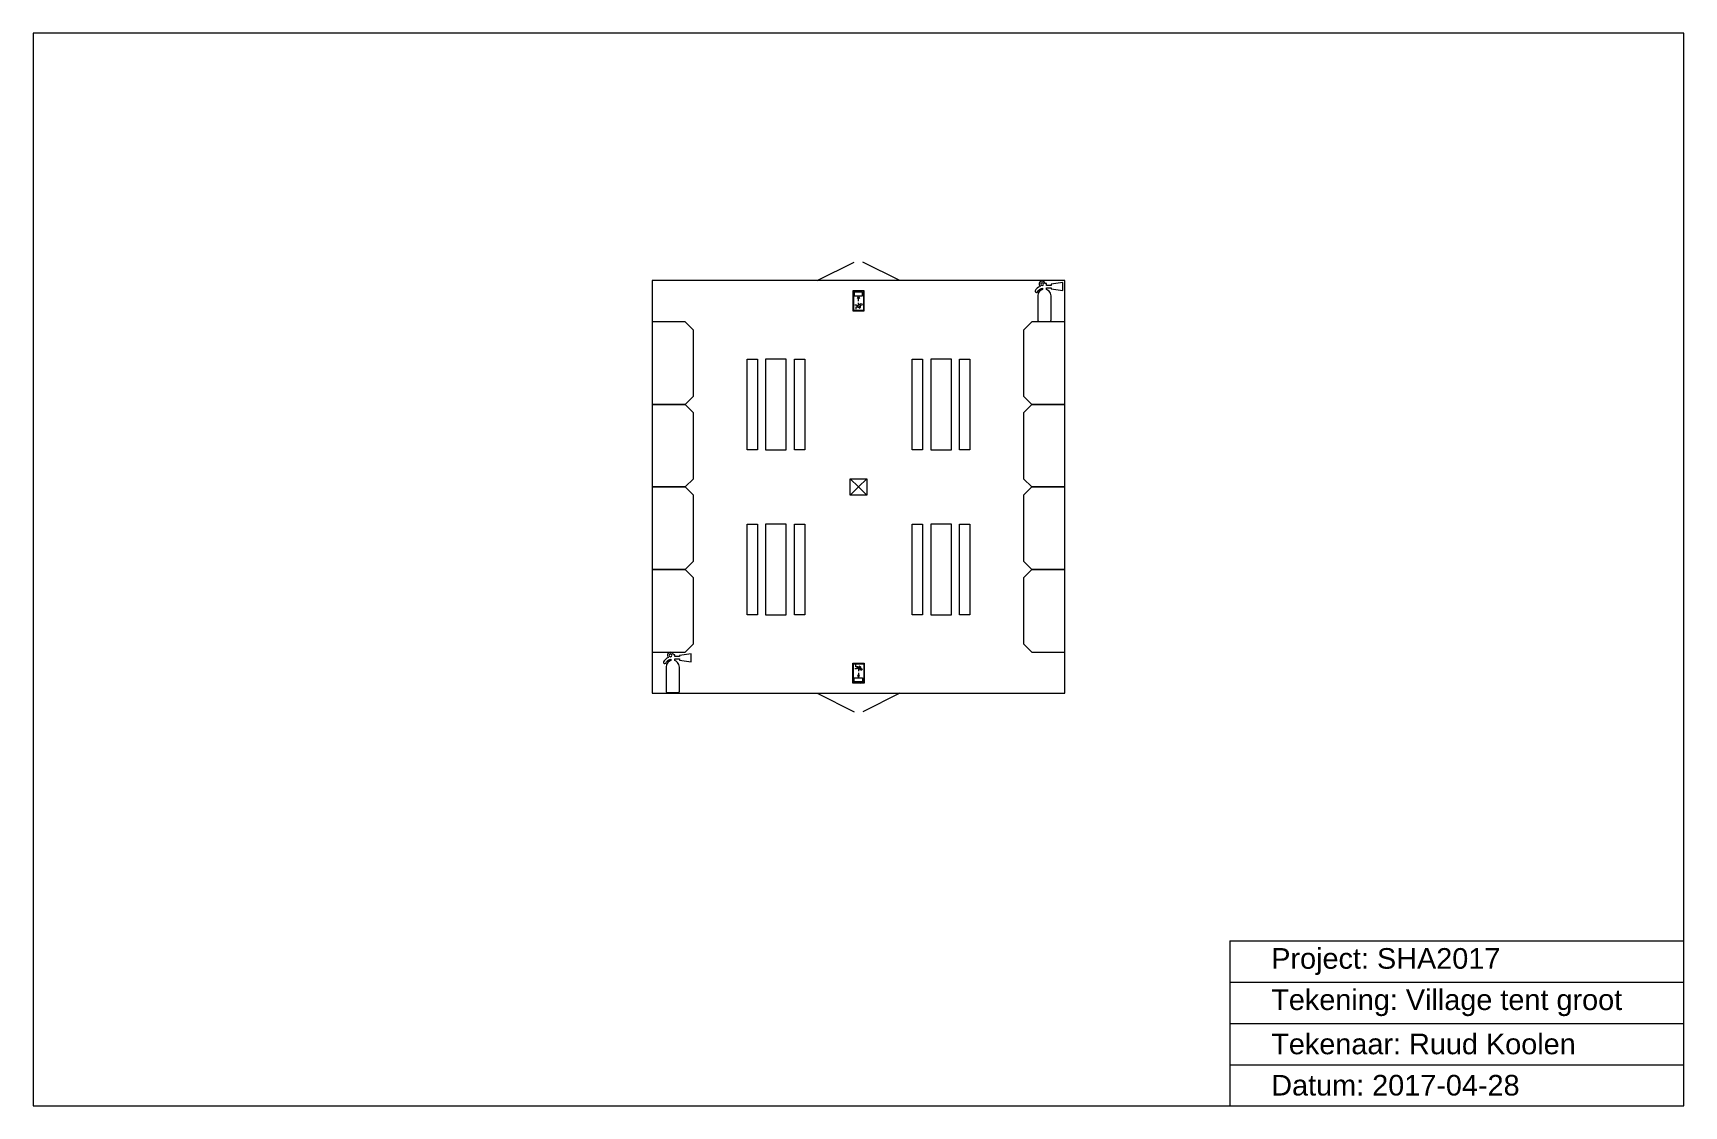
# Model space of a CAD drawing. Header units: metres. Extents: x 0 to 40, y 0 to 26.
import ezdxf

# ---------------------------------------------------------------- set-up
doc = ezdxf.new("R2010")
doc.units = ezdxf.units.M
for name, color, linetype, lineweight, true_color in [('Interior', 6, 'Continuous', 0, 0xff00ff), ('Meta', 178, 'Continuous', 0, 0x000000), ('Symbols', 5, 'Continuous', 0, 0x0000ff), ('Tent', 178, 'Continuous', 0, 0x000000)]:
    doc.layers.add(name, color=color, linetype=linetype, lineweight=lineweight, true_color=true_color)
doc.styles.add('textstyle11', font='')
doc.styles.add('textstyle12', font='')
doc.styles.add('textstyle13', font='')
doc.styles.add('textstyle14', font='')
doc.styles.get('textstyle11').set_extended_font_data('Liberation Sans')
doc.styles.get('textstyle12').set_extended_font_data('Liberation Sans')
doc.styles.get('textstyle13').set_extended_font_data('Liberation Sans')
doc.styles.get('textstyle14').set_extended_font_data('Liberation Sans')

msp = doc.modelspace()

# ---------------------------------------------------------------- linework, layer by layer
at = {"layer": 'Interior', "flags": 128}
for points in [[(15.8, 17), (16, 17.2), (16, 18.8), (15.8, 19), (15, 19), (15, 17)], [(24.2, 19), (24, 18.8), (24, 17.2), (24.2, 17), (25, 17), (25, 19)], [(17.3, 18.1), (17.55, 18.1), (17.55, 15.9), (17.3, 15.9)], [(18.25, 18.1), (17.75, 18.1), (17.75, 15.9), (18.25, 15.9)], [(18.45, 18.1), (18.7, 18.1), (18.7, 15.9), (18.45, 15.9)], [(21.3, 18.1), (21.55, 18.1), (21.55, 15.9), (21.3, 15.9)], [(22.25, 18.1), (21.75, 18.1), (21.75, 15.9), (22.25, 15.9)], [(22.45, 18.1), (22.7, 18.1), (22.7, 15.9), (22.45, 15.9)], [(15.8, 15), (16, 15.2), (16, 16.8), (15.8, 17), (15, 17), (15, 15)], [(24.2, 17), (24, 16.8), (24, 15.2), (24.2, 15), (25, 15), (25, 17)], [(15.8, 13), (16, 13.2), (16, 14.8), (15.8, 15), (15, 15), (15, 13)], [(24.2, 15), (24, 14.8), (24, 13.2), (24.2, 13), (25, 13), (25, 15)], [(17.3, 14.1), (17.55, 14.1), (17.55, 11.9), (17.3, 11.9)], [(18.25, 14.1), (17.75, 14.1), (17.75, 11.9), (18.25, 11.9)], [(18.45, 14.1), (18.7, 14.1), (18.7, 11.9), (18.45, 11.9)], [(21.3, 14.1), (21.55, 14.1), (21.55, 11.9), (21.3, 11.9)], [(22.25, 14.1), (21.75, 14.1), (21.75, 11.9), (22.25, 11.9)], [(22.45, 14.1), (22.7, 14.1), (22.7, 11.9), (22.45, 11.9)], [(15.8, 11), (16, 11.2), (16, 12.8), (15.8, 13), (15, 13), (15, 11)], [(24.2, 13), (24, 12.8), (24, 11.2), (24.2, 11), (25, 11), (25, 13)]]:
    msp.add_lwpolyline(points, close=True, dxfattribs=at)
at = {"layer": 'Meta'}
for p, q in [((0, 26), (0, 0)), ((40, 26), (0, 26)), ((40, 0), (40, 26)), ((29, 4), (40, 4)), ((29, 4), (29, 0)), ((29, 3), (40, 3)), ((29, 2), (40, 2)), ((29, 1), (40, 1)), ((0, 0), (40, 0))]:
    msp.add_line(p, q, dxfattribs=at)
at = {"layer": 'Symbols', "lineweight": 0}
for p, q in [((20.14, 19.755), (19.861, 19.755)), ((19.861, 19.755), (19.861, 19.27)), ((20.126, 19.741), (19.876, 19.741)), ((19.876, 19.741), (19.876, 19.286)), ((20.126, 19.286), (20.126, 19.741)), ((20.14, 19.27), (20.14, 19.755)), ((19.861, 19.27), (20.14, 19.27)), ((19.876, 19.286), (20.126, 19.286)), ((20.126, 19.286), (20.126, 19.286)), ((19.861, 10.245), (19.861, 10.73)), ((19.861, 10.73), (20.14, 10.73)), ((19.876, 10.259), (19.876, 10.714)), ((19.876, 10.714), (20.126, 10.714)), ((20.126, 10.714), (20.126, 10.259)), ((20.126, 10.714), (20.126, 10.714)), ((20.14, 10.73), (20.14, 10.245)), ((20.14, 10.245), (19.861, 10.245)), ((20.126, 10.259), (19.876, 10.259))]:
    msp.add_line(p, q, dxfattribs=at)
at = {"layer": 'Symbols'}
for p, q in [((20.1, 19.72), (19.896, 19.72)), ((19.896, 19.72), (19.896, 19.629)), ((19.896, 19.629), (20.1, 19.629)), ((19.978, 19.569), (20, 19.606)), ((20, 19.606), (20.022, 19.569)), ((20.04, 19.77), (20.04, 19.77)), ((20.1, 19.629), (20.1, 19.72)), ((24.448, 19.881), (24.448, 19.881)), ((24.46, 19.819), (24.46, 19.785)), ((24.46, 19.785), (24.46, 19.785)), ((24.552, 19.927), (24.518, 19.927)), ((24.551, 19.785), (24.551, 19.825)), ((24.551, 19.825), (24.668, 19.825)), ((24.552, 19.885), (24.552, 19.927)), ((24.668, 19.885), (24.552, 19.885)), ((24.667, 19.049), (24.667, 19.628)), ((24.953, 19.953), (24.668, 19.912)), ((24.668, 19.912), (24.668, 19.885)), ((24.668, 19.825), (24.668, 19.801)), ((24.668, 19.801), (24.953, 19.757)), ((24.953, 19.757), (24.953, 19.953)), ((19.955, 19.409), (19.909, 19.409)), ((19.934, 19.358), (19.934, 19.305)), ((19.984, 19.358), (19.934, 19.358)), ((19.98, 19.369), (19.955, 19.409)), ((20.025, 19.421), (19.97, 19.38)), ((19.97, 19.38), (19.99, 19.351)), ((20.022, 19.569), (19.978, 19.569)), ((19.99, 19.351), (20.049, 19.395)), ((20, 19.5), (20, 19.583)), ((20.002, 19.418), (20.002, 19.463)), ((20.041, 19.418), (20.002, 19.418)), ((20.016, 19.331), (20.048, 19.355)), ((20.022, 19.569), (20.022, 19.569)), ((20.049, 19.395), (20.025, 19.421)), ((20.048, 19.4), (20.041, 19.418)), ((20.048, 19.355), (20.048, 19.4)), ((20.049, 19.395), (20.049, 19.395)), ((24.377, 19.011), (24.632, 19.011)), ((15.444, 10.887), (15.444, 10.887)), ((15.455, 10.825), (15.455, 10.792)), ((15.548, 10.933), (15.514, 10.933)), ((15.547, 10.792), (15.547, 10.832)), ((15.547, 10.832), (15.664, 10.832)), ((15.548, 10.891), (15.548, 10.933)), ((15.664, 10.891), (15.548, 10.891)), ((15.949, 10.96), (15.664, 10.918)), ((15.664, 10.918), (15.664, 10.891)), ((15.664, 10.832), (15.664, 10.807)), ((15.664, 10.807), (15.949, 10.764)), ((15.949, 10.764), (15.949, 10.96)), ((15.455, 10.792), (15.455, 10.792)), ((15.663, 10.055), (15.663, 10.635)), ((19.955, 10.591), (19.909, 10.591)), ((19.934, 10.642), (19.934, 10.695)), ((19.984, 10.642), (19.934, 10.642)), ((19.98, 10.631), (19.955, 10.591)), ((19.97, 10.62), (19.99, 10.649)), ((20.025, 10.579), (19.97, 10.62)), ((20.022, 10.431), (19.978, 10.431)), ((19.978, 10.431), (20, 10.394)), ((19.99, 10.649), (20.049, 10.605)), ((20, 10.5), (20, 10.417)), ((20, 10.394), (20.022, 10.431)), ((20.002, 10.582), (20.002, 10.537)), ((20.041, 10.582), (20.002, 10.582)), ((20.016, 10.669), (20.048, 10.645)), ((20.022, 10.431), (20.022, 10.431)), ((20.049, 10.605), (20.025, 10.579)), ((20.048, 10.6), (20.041, 10.582)), ((20.048, 10.645), (20.048, 10.6)), ((20.049, 10.605), (20.049, 10.605)), ((15.372, 10.017), (15.627, 10.017)), ((19.896, 10.28), (19.896, 10.371)), ((19.896, 10.371), (20.1, 10.371)), ((20.1, 10.28), (19.896, 10.28)), ((20.04, 10.23), (20.04, 10.23)), ((20.1, 10.371), (20.1, 10.28))]:
    msp.add_line(p, q, dxfattribs=at)
at = {"layer": 'Symbols', "flags": 128}
for points in [[(24.341, 19.628), (24.341, 19.049)], [(15.337, 10.635), (15.337, 10.055)]]:
    msp.add_lwpolyline(points, dxfattribs=at)
at = {"layer": 'Symbols'}
for centre in [(20.067, 19.42), (20.067, 10.58)]:
    msp.add_circle(centre, 0.0232, dxfattribs=at)
for centre, start, end in [((24.448, 19.914), 90.001, 179.9955), ((24.448, 19.914), 180.0072, 269.9997), ((24.448, 19.914), 0.0013, 89.9932), ((24.448, 19.914), 270.0061, 359.996), ((15.444, 10.92), 90.001, 179.9955), ((15.444, 10.92), 180.0072, 269.9997), ((15.444, 10.92), 0.0013, 89.9932), ((15.444, 10.92), 270.0061, 359.996)]:
    msp.add_arc(centre, 0.033, start, end, dxfattribs=at)
for points in [[(24.283, 19.754), (24.267, 19.722), (24.311, 19.695), (24.334, 19.727)], [(24.398, 19.861), (24.354, 19.845), (24.295, 19.789), (24.283, 19.754)], [(24.334, 19.727), (24.357, 19.76), (24.383, 19.8), (24.46, 19.819)], [(24.46, 19.785), (24.428, 19.779), (24.341, 19.728), (24.341, 19.628)], [(24.45, 19.987), (24.41, 19.987), (24.374, 19.956), (24.374, 19.91)], [(24.374, 19.91), (24.374, 19.888), (24.387, 19.868), (24.398, 19.861)], [(24.518, 19.927), (24.518, 19.953), (24.49, 19.987), (24.45, 19.987)], [(24.667, 19.628), (24.667, 19.728), (24.583, 19.779), (24.551, 19.785)], [(24.341, 19.049), (24.341, 19.035), (24.348, 19.011), (24.377, 19.011)], [(24.632, 19.011), (24.661, 19.011), (24.667, 19.035), (24.667, 19.049)], [(15.394, 10.868), (15.35, 10.851), (15.29, 10.795), (15.278, 10.761)], [(15.33, 10.734), (15.353, 10.766), (15.379, 10.806), (15.455, 10.825)], [(15.445, 10.993), (15.406, 10.993), (15.37, 10.962), (15.37, 10.916)], [(15.37, 10.916), (15.37, 10.894), (15.383, 10.874), (15.394, 10.868)], [(15.514, 10.933), (15.514, 10.96), (15.486, 10.993), (15.445, 10.993)], [(15.278, 10.761), (15.262, 10.728), (15.307, 10.701), (15.33, 10.734)], [(15.455, 10.792), (15.424, 10.786), (15.337, 10.734), (15.337, 10.635)], [(15.663, 10.635), (15.663, 10.734), (15.579, 10.786), (15.547, 10.792)], [(15.337, 10.055), (15.337, 10.041), (15.343, 10.017), (15.372, 10.017)], [(15.627, 10.017), (15.656, 10.017), (15.663, 10.041), (15.663, 10.055)]]:
    msp.add_open_spline(points, degree=3, dxfattribs=at)
at = {"layer": 'Tent'}
for p, q in [((19, 20), (19.894, 20.447)), ((21, 20), (20.106, 20.447)), ((25, 20), (15, 20)), ((25, 10), (25, 20)), ((15, 20), (15, 10)), ((19.8, 14.8), (19.8, 15.2)), ((19.8, 15.2), (20.2, 15.2)), ((19.8, 15.2), (20, 15)), ((19.8, 14.8), (20, 15)), ((20, 15), (20.2, 15.2)), ((20, 15), (20.2, 14.8)), ((20.2, 15.2), (20.2, 14.8)), ((20.2, 14.8), (19.8, 14.8)), ((15, 10), (25, 10)), ((19, 10), (19.894, 9.553)), ((21, 10), (20.106, 9.553))]:
    msp.add_line(p, q, dxfattribs=at)

# ---------------------------------------------------------------- texts
at = {"layer": 'Meta', "char_height": 0.5, "attachment_point": 4}
for s, insert, style in [('Project: SHA2017', (30, 3.5), 'textstyle11'), ('Tekening: Village tent groot', (30, 2.5), 'textstyle12'), ('Tekenaar: Ruud Koolen', (30, 1.5), 'textstyle13'), ('Datum: 2017-04-28', (30, 0.5), 'textstyle14')]:
    msp.add_mtext(s, dxfattribs=dict(at, insert=insert, style=style))

doc.saveas('drawing.dxf')
